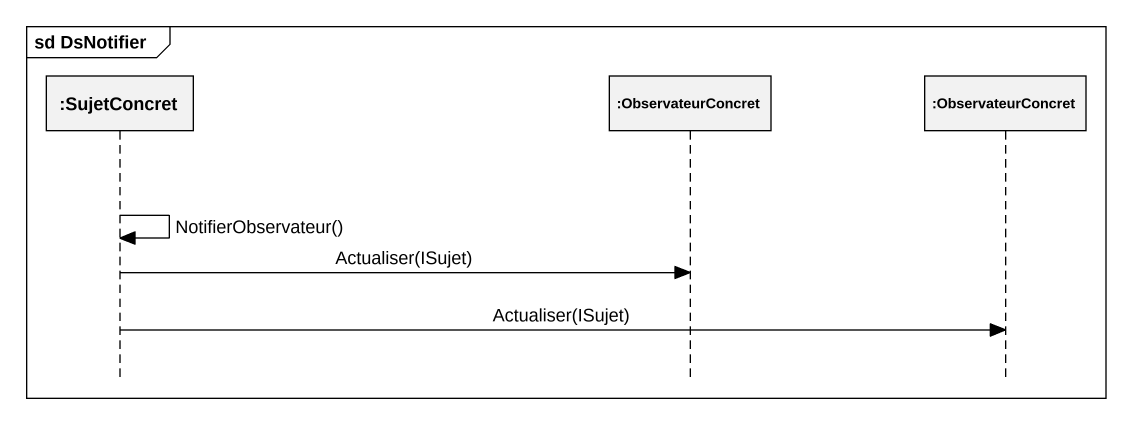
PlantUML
@startuml
mainframe sd DsNotifier
hide footbox
participant ":SujetConcret" as SujetConcret
participant ":ObservateurConcret" as ObservateurConcret
participant ":ObservateurConcret" as ObservateurConcret_2

SujetConcret -> SujetConcret : NotifierObservateur()
SujetConcret -> ObservateurConcret : Actualiser(ISujet)
SujetConcret -> ObservateurConcret_2 : Actualiser(ISujet)
@enduml
